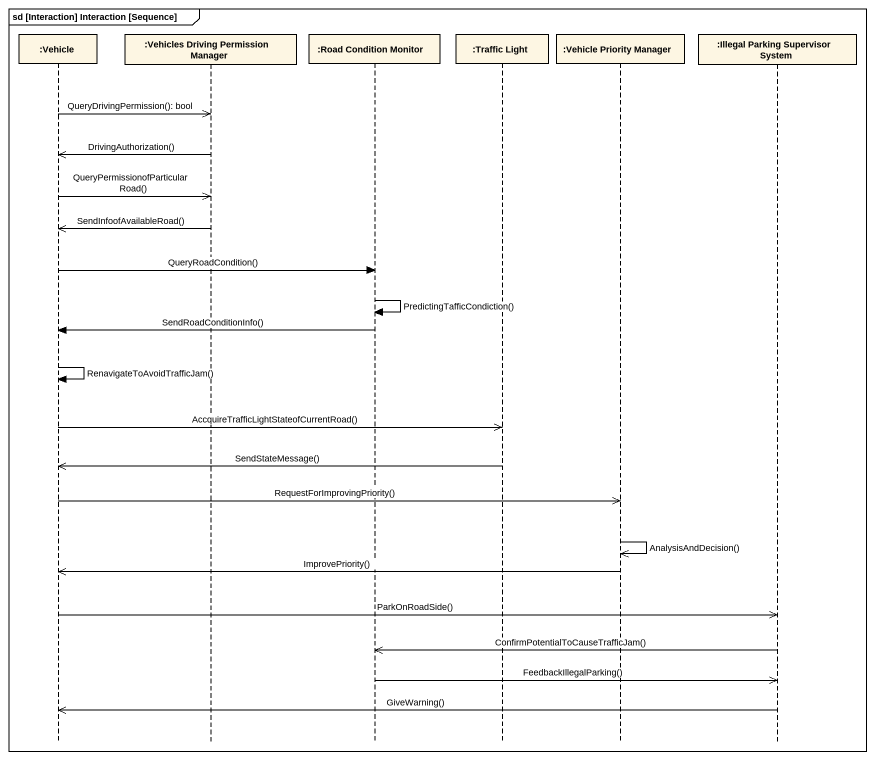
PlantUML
@startuml
mainframe sd [Interaction] Interaction [Sequence]
hide footbox
participant ":Vehicle" as Vehicle
participant ":Vehicles Driving Permission Manager" as Vehicles_Driving_Permission
participant ":Road Condition Monitor" as Road_Condition_Monitor
participant ":Traffic Light" as Traffic_Light
participant ":Vehicle Priority Manager" as Vehicle_Priority_Manager
participant ":Illegal Parking Supervisor System" as Illegal_Parking_Supervisor

Vehicle ->> Vehicles_Driving_Permission : QueryDrivingPermission(): bool
Vehicles_Driving_Permission ->> Vehicle : DrivingAuthorization()
Vehicle ->> Vehicles_Driving_Permission : QueryPermissionofParticularRoad()
Vehicles_Driving_Permission ->> Vehicle : SendInfoofAvailableRoad()
Vehicle -> Road_Condition_Monitor : QueryRoadCondition()
Road_Condition_Monitor -> Road_Condition_Monitor : PredictingTafficCondiction()
Road_Condition_Monitor -> Vehicle : SendRoadConditionInfo()
Vehicle -> Vehicle : RenavigateToAvoidTrafficJam()
Vehicle ->> Traffic_Light : AccquireTrafficLightStateofCurrentRoad()
Traffic_Light ->> Vehicle : SendStateMessage()
Vehicle ->> Vehicle_Priority_Manager : RequestForImprovingPriority()
Vehicle_Priority_Manager ->> Vehicle_Priority_Manager : AnalysisAndDecision()
Vehicle_Priority_Manager ->> Vehicle : ImprovePriority()
Vehicle ->> Illegal_Parking_Supervisor : ParkOnRoadSide()
Illegal_Parking_Supervisor ->> Road_Condition_Monitor : ConfirmPotentialToCauseTrafficJam()
Road_Condition_Monitor ->> Illegal_Parking_Supervisor : FeedbackIllegalParking()
Illegal_Parking_Supervisor ->> Vehicle : GiveWarning()
@enduml
